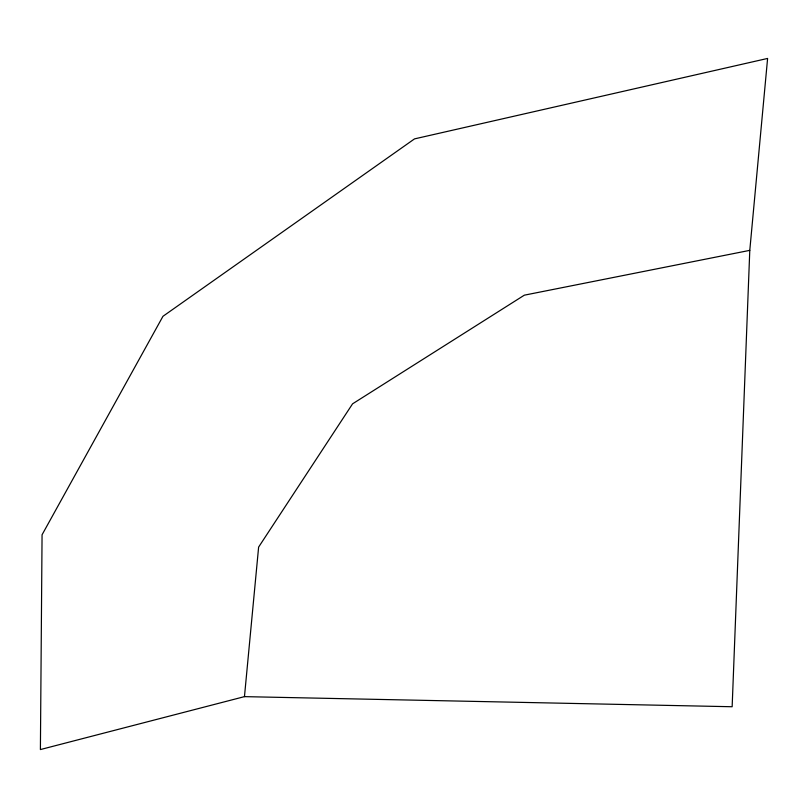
<?xml version="1.0" encoding="UTF-8"?>
<svg xmlns="http://www.w3.org/2000/svg" width="808" height="808" viewBox="0 0 808 808"><rect width="100%" height="100%" fill="white"/><g stroke="black" fill="none" stroke-linecap="round" stroke-linejoin="round"><path stroke-width="1.21" d="M749.784 250.359L732.149 706.737L244.46 696.637L40.4 749.561L42.066 534.775L162.963 316.302L414.514 138.885L767.6 58.439L749.784 250.359L524.341 295.173L352.571 403.828L258.621 547.097L244.46 696.637"/></g></svg>
